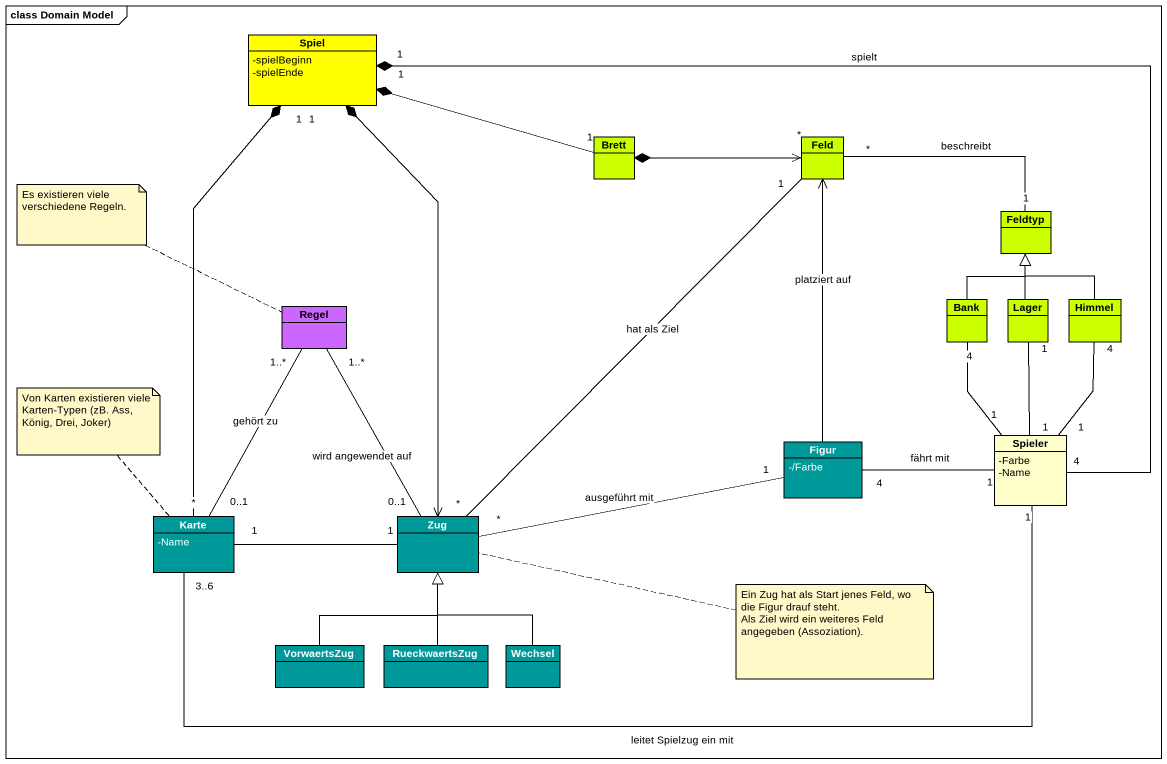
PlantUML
@startuml
mainframe class Domain Model
hide circle
hide empty members
skinparam classAttributeIconSize 0
class Spiel #FFFF00 {
  -spielBeginn
  -spielEnde
}
class Brett #CCFF00
class Feld #CCFF00
class Feldtyp #CCFF00
class Bank #CCFF00
class Lager #CCFF00
class Himmel #CCFF00
class Regel #CC66FF
class Spieler #FFFFCC {
  -Farbe
  -Name
}
class Figur #009999 {
  -/Farbe
}
class Karte #009999 {
  -Name
}
class Zug #009999
class VorwaertsZug #009999
class RueckwaertsZug #009999
class Wechsel #009999
Spiel "1" *-right- "1" Brett
Spiel "1" *-right- "4" Spieler : spielt
Spiel "1" *--> "*" Zug
Brett *-right-> "*" Feld
Feldtyp "1" -left- "*" Feld : beschreibt
Bank -up-|> Feldtyp
Bank "4" -- "1" Spieler
Lager -up-|> Feldtyp
Lager "1" -- "1" Spieler
Himmel -up-|> Feldtyp
Himmel "4" -- "1" Spieler
Spieler "1" -left- "3..6" Karte : leitet Spielzug ein mit
Figur -up-> Feld : platziert auf
Figur "4" -right- "1" Spieler : fährt mit
Figur "1" -left- "*" Zug : ausgeführt mit
Karte "*" -up-* "1" Spiel
Karte "0..1" -up- "1..*" Regel : gehört zu
Zug -up- "1" Feld : hat als Ziel
Zug "0..1" -up- "1..*" Regel : wird angewendet auf
Zug "1" -left- "1" Karte
VorwaertsZug -up-|> Zug
RueckwaertsZug -up-|> Zug
Wechsel -up-|> Zug
note left of Regel : Es existieren viele verschiedene Regeln.
note top of Karte : Von Karten existieren viele Karten-Typen (zB. Ass, König, Drei, Joker)
note right of Zug
  Ein Zug hat als Start jenes Feld, wo die Figur drauf steht.
  Als Ziel wird ein weiteres Feld angegeben (Assoziation).
end note
@enduml
